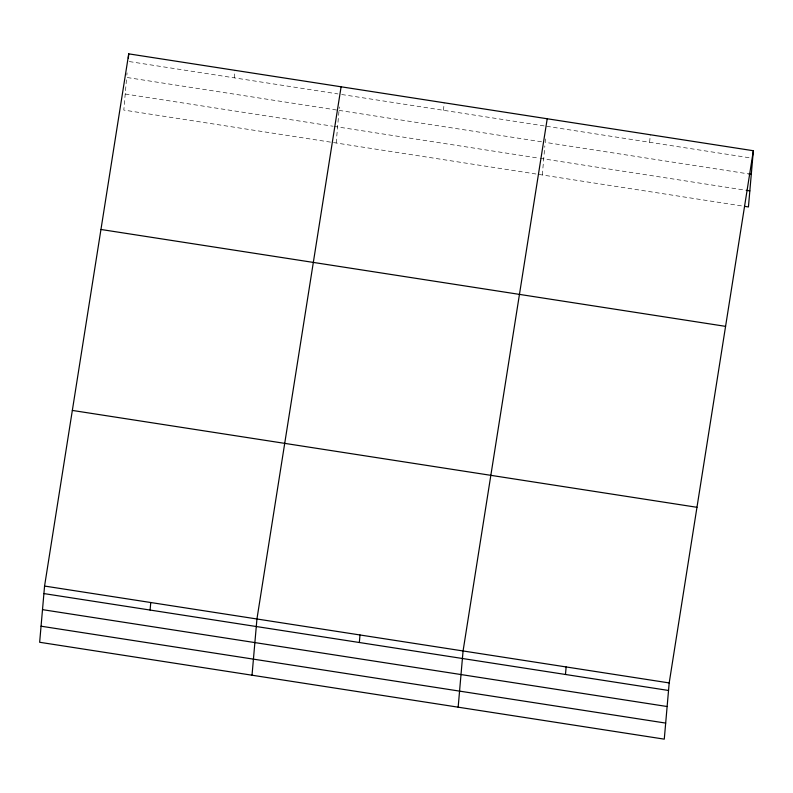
<?xml version="1.0" encoding="UTF-8"?>
<svg xmlns="http://www.w3.org/2000/svg" width="793" height="793" viewBox="0 0 793 793"><rect width="100%" height="100%" fill="white"/><g stroke="black" fill="none" stroke-linecap="round" stroke-linejoin="round"><path stroke-width="0.59" stroke-dasharray="3.96 2.97" d="M126.86 75.147L127.058 72.857M234.252 77.843L234.906 70.319M336.173 143.008L339.335 106.946M443.505 110.306L444.159 102.773M542.303 174.975L544.85 145.902M545.455 138.914L545.158 142.353L748.86 173.954M649.626 142.274L650.29 134.751M129.279 61.567L337.996 93.941M341.644 94.506L544.137 125.909M546.565 126.285L750.267 157.886M336.589 110.009L126.662 77.446L123.807 110.068L743.586 206.2M339.027 110.386L542.729 141.977M125.205 94L332.703 126.186M333.922 126.374L538.863 158.154M540.073 158.342L744.984 190.132"/><path stroke-width="1.19" d="M44.567 586.047L39.65 642.271L664.276 739.145L669.193 682.932L753.35 150.729L128.724 53.855L44.567 586.047L669.193 682.932M128.347 58.157L128.724 53.855M150.095 610.045L150.759 602.521M252.025 675.21L256.942 618.986L341.099 86.794M359.348 642.508L360.002 634.975M458.156 707.178L463.072 650.964L547.22 118.762M565.478 674.476L566.133 666.943M753.35 150.729L748.433 206.953L744.796 206.388M748.86 173.954L751.288 174.331M746.203 190.32L749.841 190.885M100.949 229.474L725.575 326.359M72.341 410.427L696.968 507.302M43.912 593.58L668.539 690.465M42.505 609.648L667.131 706.523M41.058 626.202L665.684 723.087"/></g></svg>
